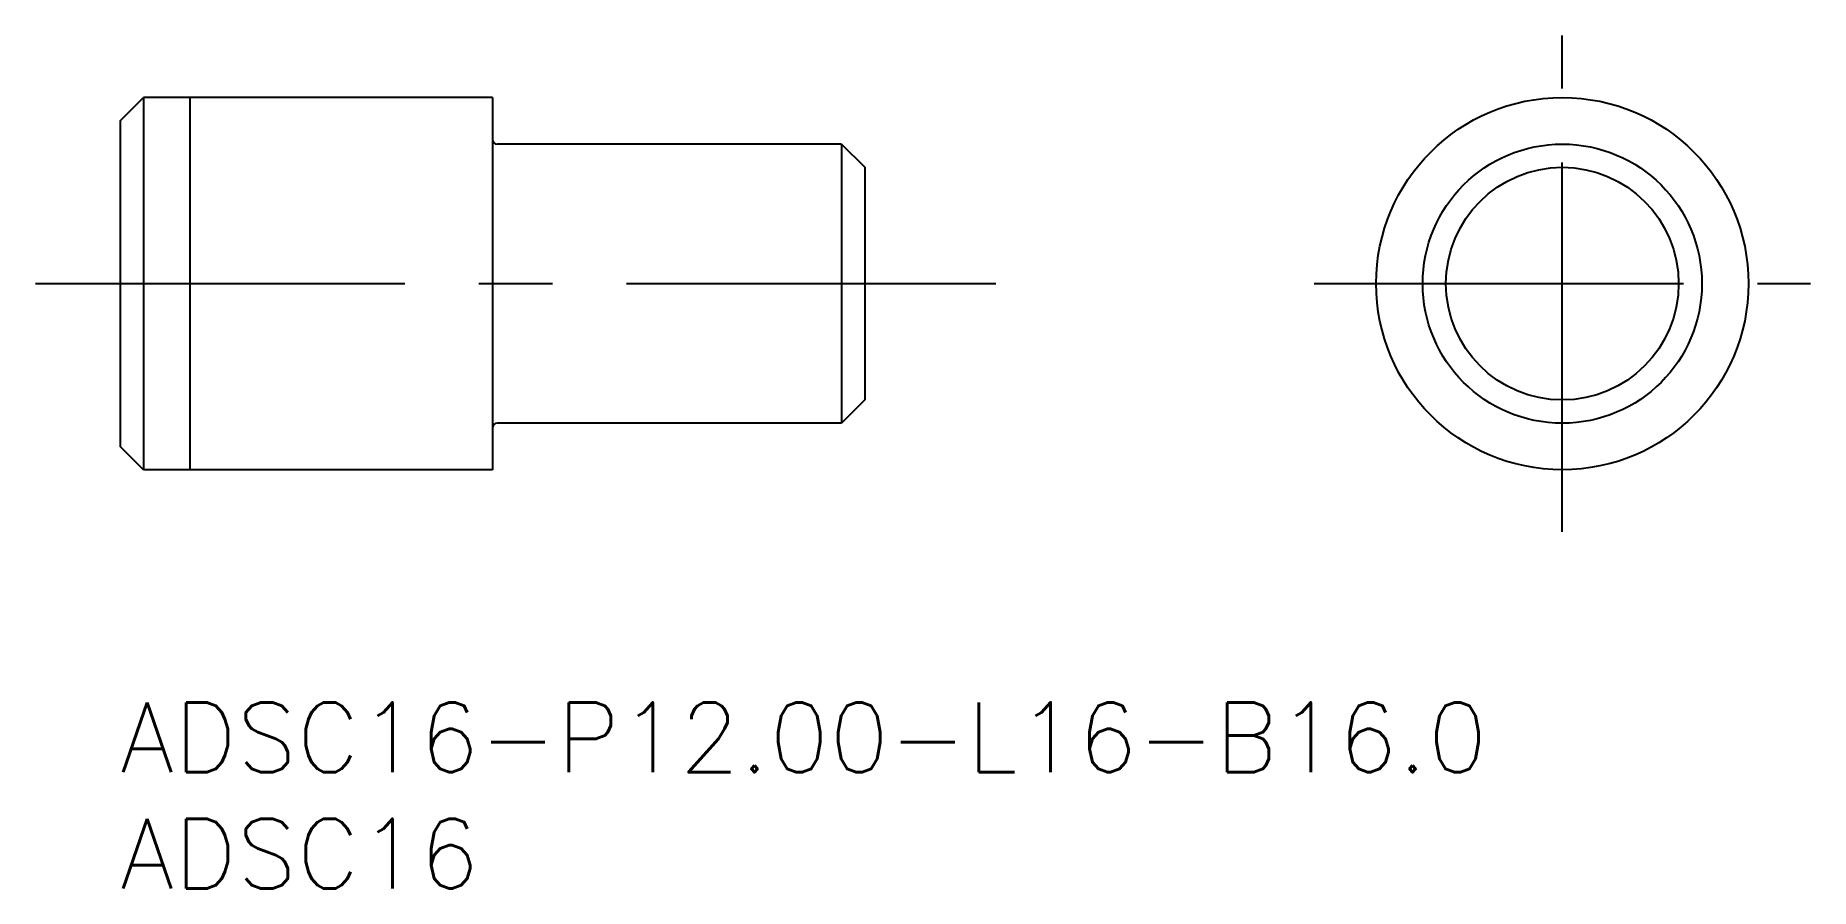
# Model space of a CAD drawing. Extents: x -3.6 to 72.6, y -8 to 28.7.
import ezdxf

# ---------------------------------------------------------------- set-up
doc = ezdxf.new("R2010")
doc.units = 0
doc.header["$LTSCALE"] = 0.5
doc.linetypes.add('CENTER', pattern=[50.8, 31.75, -6.35, 6.35, -6.35])
for name, color, linetype in [('MSM_CENTER', 1, 'CENTER'), ('MSM_CONTINUOUS', 7, 'CONTINUOUS'), ('MSM_NARROW', 5, 'CONTINUOUS'), ('MSM_PART_NUMBER', 7, 'CONTINUOUS')]:
    doc.layers.add(name, color=color, linetype=linetype)
doc.styles.get("Standard").update_dxf_attribs({"font": 'txt.shx', "height": 2, "bigfont": 'bigfont.shx'})

# ---------------------------------------------------------------- blocks, each defined once
blk = doc.blocks.new('*U12')
at = {"layer": 'MSM_PART_NUMBER'}
blk.add_text('ADSC16-P12.00-L16-B16.0', height=3, dxfattribs=at).set_placement((0, -3))
blk = doc.blocks.new('*U13')
at = {"layer": 'MSM_PART_NUMBER'}
blk.add_text('ADSC16', height=3, dxfattribs=at).set_placement((0, -8))

msp = doc.modelspace()

# ---------------------------------------------------------------- linework, layer by layer
at = {"layer": 'MSM_CENTER'}
for p, q in [((61.98, 7.333), (61.98, 28.667)), ((-3.64, 18), (38.307, 18)), ((51.313, 18), (72.647, 18))]:
    msp.add_line(p, q, dxfattribs=at)
at = {"layer": 'MSM_CONTINUOUS'}
for p, q in [((0, 25), (1, 26)), ((16, 26), (1, 26)), ((1, 26), (1, 10)), ((16, 26), (16, 10)), ((0, 25), (0, 11)), ((31, 24), (16.2, 24)), ((31, 24), (31, 12)), ((31, 24), (32, 23)), ((32, 23), (32, 13)), ((32, 13), (31, 12)), ((31, 12), (16.2, 12)), ((1, 10), (0, 11)), ((16, 10), (1, 10))]:
    msp.add_line(p, q, dxfattribs=at)
for radius in [8, 6, 5]:
    msp.add_circle((61.98, 18), radius, dxfattribs=at)
for centre, start, end in [((16.2, 24.2), 180, 270), ((16.2, 11.8), 90, 180)]:
    msp.add_arc(centre, 0.2, start, end, dxfattribs=at)
at = {"layer": 'MSM_NARROW'}
msp.add_line((3, 26), (3, 10), dxfattribs=at)

# ---------------------------------------------------------------- block references
at = {"layer": 'MSM_CONTINUOUS'}
for name in ['*U12', '*U13']:
    msp.add_blockref(name, (0, 0), dxfattribs=at)

doc.saveas('drawing.dxf')
